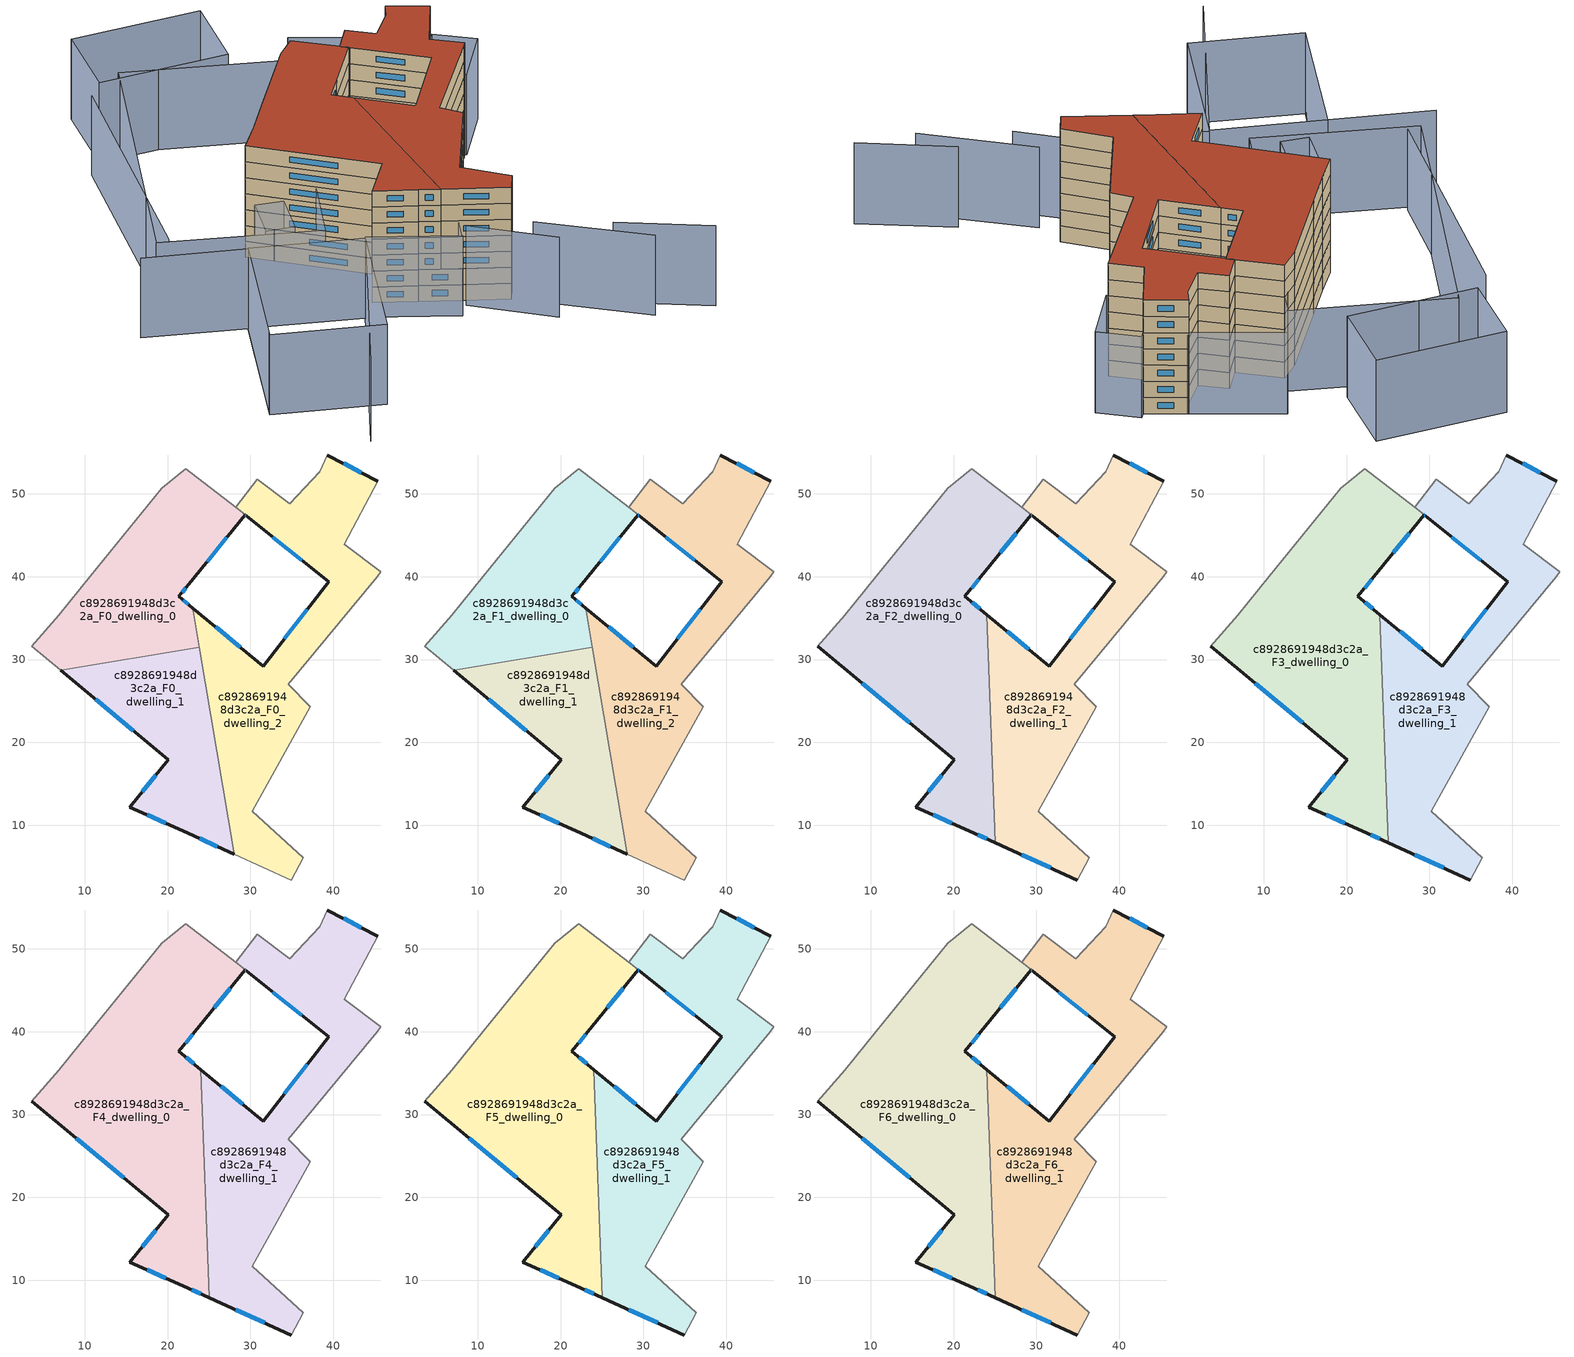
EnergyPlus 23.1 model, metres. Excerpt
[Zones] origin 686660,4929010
c8928691948d3c2a_F0_dwelling_0
 floor ground (EU_floor_Construction): 28.24,48.38 28.46,48.2 29.38,47.49 21.37,37.61 23.07,36.21 23.86,31.5 7.1,28.71 3.6,31.62 6.87,35.33 10.67,40.07 19.29,50.69 22.18,53.04 z0
 wall outside (EU_wall_Construction): 23.07,36.21 21.37,37.61 22.58,39.11 z0:3
 wall adiabatic (EU_wall_Construction): 28.24,48.38 22.18,53.04 19.29,50.69 10.67,40.07 6.87,35.33 3.6,31.62 7.1,28.71 z0:3
 wall to c8928691948d3c2a_F0_dwelling_2 (EU_wall_Construction): 22.59,39.11 29.38,47.49 28.46,48.2 28.24,48.38 / 23.86,31.5 23.07,36.21 z0:3
 wall to c8928691948d3c2a_F0_dwelling_1 (EU_wall_Construction): 7.1,28.71 23.86,31.5 z0:3
 window (EU_Window_Construction): 21.77,38.1 22.19,38.62 / 22.52,36.67 21.93,37.16 z0.98:2.02
c8928691948d3c2a_F0_dwelling_1
 floor ground (EU_floor_Construction): 23.86,31.5 28.03,6.54 21.86,9.33 15.44,12.2 20.07,17.92 7.1,28.71 z0
 wall outside (EU_wall_Construction): 7.1,28.71 20.07,17.92 15.44,12.2 21.86,9.33 28.03,6.54 z0:3
 wall to c8928691948d3c2a_F0_dwelling_2 (EU_wall_Construction): 28.03,6.54 23.86,31.5 z0:3
 window (EU_Window_Construction): 23.87,8.43 26.02,7.45 / 17.53,11.26 19.78,10.27 / 18.57,16.05 16.95,14.06 / 11.32,25.2 15.85,21.42 z0.98:2.02
c8928691948d3c2a_F0_dwelling_2
 floor ground (EU_floor_Construction): 45.39,51.54 41.32,43.89 45.74,40.57 45.3,40.02 34.57,27.03 37.19,24.29 30.2,11.67 36.37,6.11 34.92,3.41 28.03,6.54 23.07,36.21 31.53,29.22 39.42,39.4 29.48,47.38 29.36,47.47 22.59,39.11 29.38,47.49 28.46,48.2 28.24,48.38 30.82,51.75 34.77,48.8 38.39,52.68 39.25,54.68 z0
 wall outside (EU_wall_Construction): 45.39,51.54 39.25,54.68 / 29.36,47.47 29.48,47.38 39.42,39.4 31.53,29.22 23.07,36.21 / 29.36,47.47 22.59,39.11 z0:3
 wall adiabatic (EU_wall_Construction): 39.25,54.68 38.39,52.68 34.77,48.8 30.82,51.75 28.24,48.38 / 28.03,6.54 34.92,3.41 36.37,6.11 30.2,11.67 37.19,24.29 34.57,27.03 45.3,40.02 45.74,40.57 41.32,43.89 45.39,51.54 z0:3
 window (EU_Window_Construction): 43.4,52.57 41.25,53.66 / 28.78,31.5 25.82,33.94 / 36.86,36.09 34.1,32.54 / 32.72,44.79 36.19,42 / 29.4,47.44 29.44,47.41 / 27.16,44.75 24.79,41.83 z0.98:2.02
c8928691948d3c2a_F1_dwelling_0
 floor to c8928691948d3c2a_F0_dwelling_0 (EU_floor_Construction): 28.24,48.38 28.46,48.2 29.38,47.49 21.37,37.61 23.07,36.21 23.86,31.5 7.1,28.71 3.6,31.62 6.87,35.33 10.67,40.07 19.29,50.69 22.18,53.04 z3
 wall outside (EU_wall_Construction): 23.07,36.21 21.37,37.61 22.58,39.11 z3:6
 wall adiabatic (EU_wall_Construction): 28.24,48.38 22.18,53.04 19.29,50.69 10.67,40.07 6.87,35.33 3.6,31.62 7.1,28.71 z3:6
 wall to c8928691948d3c2a_F1_dwelling_2 (EU_wall_Construction): 22.59,39.11 29.38,47.49 28.46,48.2 28.24,48.38 / 23.86,31.5 23.07,36.21 z3:6
 wall to c8928691948d3c2a_F1_dwelling_1 (EU_wall_Construction): 7.1,28.71 23.86,31.5 z3:6
 window (EU_Window_Construction): 21.77,38.1 22.19,38.62 / 22.52,36.67 21.93,37.16 z3.98:5.02
 roof outside (EU_roof_Construction): 24.57,41.56 29.37,47.49 21.37,37.61 z6; 28.46,48.2 28.24,48.38 22.18,53.04 28.23,48.38 z6
c8928691948d3c2a_F1_dwelling_1
 floor to c8928691948d3c2a_F0_dwelling_1 (EU_floor_Construction): 23.86,31.5 28.03,6.54 21.86,9.33 15.44,12.2 20.07,17.92 7.1,28.71 z3
 wall outside (EU_wall_Construction): 7.1,28.71 20.07,17.92 15.44,12.2 21.86,9.33 28.03,6.54 z3:6
 wall to c8928691948d3c2a_F1_dwelling_2 (EU_wall_Construction): 28.03,6.54 23.86,31.5 z3:6
 window (EU_Window_Construction): 23.87,8.43 26.02,7.45 / 17.53,11.26 19.78,10.27 / 18.57,16.05 16.95,14.06 / 11.32,25.2 15.85,21.42 z3.98:5.02
c8928691948d3c2a_F1_dwelling_2
 floor to c8928691948d3c2a_F0_dwelling_2 (EU_floor_Construction): 45.39,51.54 41.32,43.89 45.74,40.57 45.3,40.02 34.57,27.03 37.19,24.29 30.2,11.67 36.37,6.11 34.92,3.41 28.03,6.54 23.07,36.21 31.53,29.22 39.42,39.4 29.48,47.38 29.36,47.47 22.59,39.11 29.38,47.49 28.46,48.2 28.24,48.38 30.82,51.75 34.77,48.8 38.39,52.68 39.25,54.68 z3
 wall outside (EU_wall_Construction): 45.39,51.54 39.25,54.68 / 29.36,47.47 29.48,47.38 39.42,39.4 31.53,29.22 23.07,36.21 / 29.36,47.47 22.59,39.11 z3:6
 wall adiabatic (EU_wall_Construction): 39.25,54.68 38.39,52.68 34.77,48.8 30.82,51.75 28.24,48.38 / 28.03,6.54 34.92,3.41 36.37,6.11 30.2,11.67 37.19,24.29 34.57,27.03 45.3,40.02 45.74,40.57 41.32,43.89 45.39,51.54 z3:6
 window (EU_Window_Construction): 43.4,52.57 41.25,53.66 / 28.78,31.5 25.82,33.94 / 36.86,36.09 34.1,32.54 / 32.72,44.79 36.19,42 / 29.4,47.44 29.44,47.41 / 27.16,44.75 24.79,41.83 z3.98:5.02
c8928691948d3c2a_F2_dwelling_0
 floor to c8928691948d3c2a_F1_dwelling_0 (EU_floor_Construction): 28.23,48.38 28.46,48.2 29.37,47.49 21.37,37.61 23.07,36.21 23.86,31.5 7.1,28.71 3.6,31.62 6.87,35.33 10.67,40.07 19.29,50.69 22.18,53.04 z6
 floor to c8928691948d3c2a_F1_dwelling_1 (EU_floor_Construction): 23.86,31.5 24.27,29.04 25.04,7.89 21.86,9.33 15.44,12.2 20.07,17.92 7.1,28.71 z6
 floor to c8928691948d3c2a_F1_dwelling_2 (EU_floor_Construction): 24.04,35.42 24.27,29.04 23.07,36.21 z6
 wall outside (EU_wall_Construction): 24.04,35.42 21.37,37.61 23.84,40.67 / 3.6,31.62 20.07,17.92 15.44,12.2 21.86,9.33 25.04,7.89 z6:9
 wall adiabatic (EU_wall_Construction): 28.46,48.2 28.23,48.38 22.18,53.04 19.29,50.69 10.67,40.07 6.87,35.33 3.6,31.62 z6:9
 wall to c8928691948d3c2a_F2_dwelling_1 (EU_wall_Construction): 25.04,7.89 24.04,35.42 / 23.84,40.67 29.37,47.49 28.46,48.2 z6:9
 window (EU_Window_Construction): 23.17,36.13 22.24,36.9 / 22.9,8.87 24,8.36 / 17.53,11.26 19.78,10.27 / 18.57,16.05 16.95,14.06 / 8.96,27.16 14.72,22.37 / 22.18,38.61 23.04,39.67 z6.98:8.02
c8928691948d3c2a_F2_dwelling_1
 floor to c8928691948d3c2a_F1_dwelling_2 (EU_floor_Construction): 45.39,51.54 41.32,43.89 45.74,40.57 45.3,40.02 34.57,27.03 37.19,24.29 30.2,11.67 36.37,6.11 34.92,3.41 28.03,6.54 24.27,29.04 24.04,35.42 31.53,29.22 39.42,39.4 29.48,47.38 29.36,47.47 24.3,41.22 29.38,47.49 28.46,48.2 28.24,48.38 30.82,51.75 34.77,48.8 38.39,52.68 39.25,54.68 z6
 floor to c8928691948d3c2a_F1_dwelling_0 (EU_floor_Construction): 29.38,47.49 24.57,41.56 29.37,47.49 28.46,48.2 28.24,48.38 28.46,48.2 z6
 floor to c8928691948d3c2a_F1_dwelling_1 (EU_floor_Construction): 24.27,29.04 28.03,6.54 25.04,7.89 z6
 wall outside (EU_wall_Construction): 45.39,51.54 39.25,54.68 / 25.04,7.89 34.92,3.41 / 29.36,47.47 29.48,47.38 39.42,39.4 31.53,29.22 24.04,35.42 / 29.36,47.47 23.85,40.66 z6:9
 wall adiabatic (EU_wall_Construction): 39.25,54.68 38.39,52.68 34.77,48.8 30.82,51.75 28.24,48.38 28.46,48.2 / 34.92,3.41 36.37,6.11 30.2,11.67 37.19,24.29 34.57,27.03 45.3,40.02 45.74,40.57 41.32,43.89 45.39,51.54 z6:9
 window (EU_Window_Construction): 43.4,52.57 41.25,53.66 / 28.25,6.44 31.7,4.87 / 29.1,31.24 26.47,33.4 / 36.86,36.09 34.1,32.54 / 32.72,44.79 36.19,42 / 29.4,47.44 29.44,47.41 / 27.57,45.26 25.64,42.88 z6.98:8.02
c8928691948d3c2a_F3_dwelling_0
 floor to c8928691948d3c2a_F2_dwelling_0 (EU_floor_Construction): 28.23,48.38 28.46,48.2 29.37,47.49 21.37,37.61 24.04,35.42 25.04,7.89 21.86,9.33 15.44,12.2 20.07,17.92 3.6,31.62 6.87,35.33 10.67,40.07 19.29,50.69 22.18,53.04 z9
 wall outside (EU_wall_Construction): 24.04,35.42 21.37,37.61 23.84,40.67 / 3.6,31.62 20.07,17.92 15.44,12.2 21.86,9.33 25.04,7.89 z9:12
 wall adiabatic (EU_wall_Construction): 28.46,48.2 28.23,48.38 22.18,53.04 19.29,50.69 10.67,40.07 6.87,35.33 3.6,31.62 z9:12
 wall to c8928691948d3c2a_F3_dwelling_1 (EU_wall_Construction): 25.04,7.89 24.04,35.42 / 23.84,40.67 29.37,47.49 28.46,48.2 z9:12
 window (EU_Window_Construction): 23.17,36.13 22.24,36.9 / 22.9,8.87 24,8.36 / 17.53,11.26 19.78,10.27 / 18.57,16.05 16.95,14.06 / 8.96,27.16 14.72,22.37 / 22.18,38.61 23.04,39.67 z9.98:11.02
c8928691948d3c2a_F3_dwelling_1
 floor to c8928691948d3c2a_F2_dwelling_1 (EU_floor_Construction): 45.39,51.54 41.32,43.89 45.74,40.57 45.3,40.02 34.57,27.03 37.19,24.29 30.2,11.67 36.37,6.11 34.92,3.41 25.04,7.89 24.04,35.42 31.53,29.22 39.42,39.4 29.48,47.38 29.36,47.47 23.85,40.66 29.37,47.49 28.46,48.2 28.24,48.38 30.82,51.75 34.77,48.8 38.39,52.68 39.25,54.68 z9
 wall outside (EU_wall_Construction): 45.39,51.54 39.25,54.68 / 25.04,7.89 34.92,3.41 / 29.36,47.47 29.48,47.38 39.42,39.4 31.53,29.22 24.04,35.42 / 29.36,47.47 23.85,40.66 z9:12
 wall adiabatic (EU_wall_Construction): 39.25,54.68 38.39,52.68 34.77,48.8 30.82,51.75 28.24,48.38 28.46,48.2 / 34.92,3.41 36.37,6.11 30.2,11.67 37.19,24.29 34.57,27.03 45.3,40.02 45.74,40.57 41.32,43.89 45.39,51.54 z9:12
 window (EU_Window_Construction): 43.4,52.57 41.25,53.66 / 28.25,6.44 31.7,4.87 / 29.1,31.24 26.47,33.4 / 36.86,36.09 34.1,32.54 / 32.72,44.79 36.19,42 / 29.4,47.44 29.44,47.41 / 27.57,45.26 25.64,42.88 z9.98:11.02
c8928691948d3c2a_F4_dwelling_0
 floor to c8928691948d3c2a_F3_dwelling_0 (EU_floor_Construction): 28.23,48.38 28.46,48.2 29.37,47.49 21.37,37.61 24.04,35.42 25.04,7.89 21.86,9.33 15.44,12.2 20.07,17.92 3.6,31.62 6.87,35.33 10.67,40.07 19.29,50.69 22.18,53.04 z12
 wall outside (EU_wall_Construction): 24.04,35.42 21.37,37.61 23.84,40.67 / 3.6,31.62 20.07,17.92 15.44,12.2 21.86,9.33 25.04,7.89 z12:15
 wall adiabatic (EU_wall_Construction): 28.46,48.2 28.23,48.38 22.18,53.04 19.29,50.69 10.67,40.07 6.87,35.33 3.6,31.62 z12:15
 wall to c8928691948d3c2a_F4_dwelling_1 (EU_wall_Construction): 25.04,7.89 24.04,35.42 / 23.84,40.67 29.37,47.49 28.46,48.2 z12:15
 window (EU_Window_Construction): 23.17,36.13 22.24,36.9 / 22.9,8.87 24,8.36 / 17.53,11.26 19.78,10.27 / 18.57,16.05 16.95,14.06 / 8.96,27.16 14.72,22.37 / 22.18,38.61 23.04,39.67 z12.98:14.02
c8928691948d3c2a_F4_dwelling_1
 floor to c8928691948d3c2a_F3_dwelling_1 (EU_floor_Construction): 45.39,51.54 41.32,43.89 45.74,40.57 45.3,40.02 34.57,27.03 37.19,24.29 30.2,11.67 36.37,6.11 34.92,3.41 25.04,7.89 24.04,35.42 31.53,29.22 39.42,39.4 29.48,47.38 29.36,47.47 23.85,40.66 29.37,47.49 28.46,48.2 28.24,48.38 30.82,51.75 34.77,48.8 38.39,52.68 39.25,54.68 z12
 wall outside (EU_wall_Construction): 45.39,51.54 39.25,54.68 / 25.04,7.89 34.92,3.41 / 29.36,47.47 29.48,47.38 39.42,39.4 31.53,29.22 24.04,35.42 / 29.36,47.47 23.85,40.66 z12:15
 wall adiabatic (EU_wall_Construction): 39.25,54.68 38.39,52.68 34.77,48.8 30.82,51.75 28.24,48.38 28.46,48.2 / 34.92,3.41 36.37,6.11 30.2,11.67 37.19,24.29 34.57,27.03 45.3,40.02 45.74,40.57 41.32,43.89 45.39,51.54 z12:15
 window (EU_Window_Construction): 43.4,52.57 41.25,53.66 / 28.25,6.44 31.7,4.87 / 29.1,31.24 26.47,33.4 / 36.86,36.09 34.1,32.54 / 32.72,44.79 36.19,42 / 29.4,47.44 29.44,47.41 / 27.57,45.26 25.64,42.88 z12.98:14.02
c8928691948d3c2a_F5_dwelling_0
 floor to c8928691948d3c2a_F4_dwelling_0 (EU_floor_Construction): 28.23,48.38 28.46,48.2 29.37,47.49 21.37,37.61 24.04,35.42 25.04,7.89 21.86,9.33 15.44,12.2 20.07,17.92 3.6,31.62 6.87,35.33 10.67,40.07 19.29,50.69 22.18,53.04 z15
 wall outside (EU_wall_Construction): 24.04,35.42 21.37,37.61 23.84,40.67 / 3.6,31.62 20.07,17.92 15.44,12.2 21.86,9.33 25.04,7.89 z15:18
 wall adiabatic (EU_wall_Construction): 28.46,48.2 28.23,48.38 22.18,53.04 19.29,50.69 10.67,40.07 6.87,35.33 3.6,31.62 z15:18
 wall to c8928691948d3c2a_F5_dwelling_1 (EU_wall_Construction): 25.04,7.89 24.04,35.42 / 23.84,40.67 29.37,47.49 28.46,48.2 z15:18
 window (EU_Window_Construction): 23.17,36.13 22.24,36.9 / 22.9,8.87 24,8.36 / 17.53,11.26 19.78,10.27 / 18.57,16.05 16.95,14.06 / 8.96,27.16 14.72,22.37 / 22.18,38.61 23.04,39.67 z15.98:17.02
c8928691948d3c2a_F5_dwelling_1
 floor to c8928691948d3c2a_F4_dwelling_1 (EU_floor_Construction): 45.39,51.54 41.32,43.89 45.74,40.57 45.3,40.02 34.57,27.03 37.19,24.29 30.2,11.67 36.37,6.11 34.92,3.41 25.04,7.89 24.04,35.42 31.53,29.22 39.42,39.4 29.48,47.38 29.36,47.47 23.85,40.66 29.37,47.49 28.46,48.2 28.24,48.38 30.82,51.75 34.77,48.8 38.39,52.68 39.25,54.68 z15
 wall outside (EU_wall_Construction): 45.39,51.54 39.25,54.68 / 25.04,7.89 34.92,3.41 / 29.36,47.47 29.48,47.38 39.42,39.4 31.53,29.22 24.04,35.42 / 29.36,47.47 23.85,40.66 z15:18
 wall adiabatic (EU_wall_Construction): 39.25,54.68 38.39,52.68 34.77,48.8 30.82,51.75 28.24,48.38 28.46,48.2 / 34.92,3.41 36.37,6.11 30.2,11.67 37.19,24.29 34.57,27.03 45.3,40.02 45.74,40.57 41.32,43.89 45.39,51.54 z15:18
 window (EU_Window_Construction): 43.4,52.57 41.25,53.66 / 28.25,6.44 31.7,4.87 / 29.1,31.24 26.47,33.4 / 36.86,36.09 34.1,32.54 / 32.72,44.79 36.19,42 / 29.4,47.44 29.44,47.41 / 27.57,45.26 25.64,42.88 z15.98:17.02
c8928691948d3c2a_F6_dwelling_0
 floor to c8928691948d3c2a_F5_dwelling_0 (EU_floor_Construction): 28.23,48.38 28.46,48.2 29.37,47.49 21.37,37.61 24.04,35.42 25.04,7.89 21.86,9.33 15.44,12.2 20.07,17.92 3.6,31.62 6.87,35.33 10.67,40.07 19.29,50.69 22.18,53.04 z18
 wall outside (EU_wall_Construction): 24.04,35.42 21.37,37.61 23.84,40.67 / 3.6,31.62 20.07,17.92 15.44,12.2 21.86,9.33 25.04,7.89 z18:21
 wall adiabatic (EU_wall_Construction): 28.46,48.2 28.23,48.38 22.18,53.04 19.29,50.69 10.67,40.07 6.87,35.33 3.6,31.62 z18:21
 wall to c8928691948d3c2a_F6_dwelling_1 (EU_wall_Construction): 25.04,7.89 24.04,35.42 / 23.84,40.67 29.37,47.49 28.46,48.2 z18:21
 window (EU_Window_Construction): 23.17,36.13 22.24,36.9 / 22.9,8.87 24,8.36 / 17.53,11.26 19.78,10.27 / 18.57,16.05 16.95,14.06 / 8.96,27.16 14.72,22.37 / 22.18,38.61 23.04,39.67 z18.98:20.02
 roof outside (EU_roof_Construction): 25.04,7.89 24.04,35.42 21.37,37.61 29.37,47.49 28.46,48.2 28.23,48.38 22.18,53.04 19.29,50.69 10.67,40.07 6.87,35.33 3.6,31.62 20.07,17.92 15.44,12.2 21.86,9.33 z21
c8928691948d3c2a_F6_dwelling_1
 floor to c8928691948d3c2a_F5_dwelling_1 (EU_floor_Construction): 45.39,51.54 41.32,43.89 45.74,40.57 45.3,40.02 34.57,27.03 37.19,24.29 30.2,11.67 36.37,6.11 34.92,3.41 25.04,7.89 24.04,35.42 31.53,29.22 39.42,39.4 29.48,47.38 29.36,47.47 23.85,40.66 29.37,47.49 28.46,48.2 28.24,48.38 30.82,51.75 34.77,48.8 38.39,52.68 39.25,54.68 z18
 wall outside (EU_wall_Construction): 45.39,51.54 39.25,54.68 / 25.04,7.89 34.92,3.41 / 29.36,47.47 29.48,47.38 39.42,39.4 31.53,29.22 24.04,35.42 / 29.36,47.47 23.85,40.66 z18:21
 wall adiabatic (EU_wall_Construction): 39.25,54.68 38.39,52.68 34.77,48.8 30.82,51.75 28.24,48.38 28.46,48.2 / 34.92,3.41 36.37,6.11 30.2,11.67 37.19,24.29 34.57,27.03 45.3,40.02 45.74,40.57 41.32,43.89 45.39,51.54 z18:21
 window (EU_Window_Construction): 43.4,52.57 41.25,53.66 / 28.25,6.44 31.7,4.87 / 29.1,31.24 26.47,33.4 / 36.86,36.09 34.1,32.54 / 32.72,44.79 36.19,42 / 29.4,47.44 29.44,47.41 / 27.57,45.26 25.64,42.88 z18.98:20.02
 roof outside (EU_roof_Construction): 36.37,6.11 30.2,11.67 37.19,24.29 34.57,27.03 45.3,40.02 45.74,40.57 41.32,43.89 45.39,51.54 39.25,54.68 38.39,52.68 34.77,48.8 30.82,51.75 28.24,48.38 28.46,48.2 29.37,47.49 23.84,40.67 29.36,47.47 29.48,47.38 39.42,39.4 31.53,29.22 24.04,35.42 25.04,7.89 34.92,3.41 z21
shading: -20.24,19.99 -4.52,14.75 / -4.52,14.75 -11.4,-5.89 / -7.58,61.46 -14.19,22.47 / 37.58,1.42 52.56,-10.22 / 48.42,-4.26 61.97,-12.2 / 28,5.1 39.29,-4.05 / -1.14,-20.08 12.81,9.35 / 12.81,9.35 26.27,2.98 / 26.22,3.34 42.95,50.8 / -11.73,-6.9 -4.49,14.82 / -4.49,14.82 12.67,9.1 / 12.67,9.1 5.43,-12.62 / 5.43,-12.62 -11.73,-6.9 / 6,23.49 4.47,16.61 / 4.47,16.61 0,17.6 / 0,17.6 1.53,24.48 / 1.53,24.48 6,23.49 / -16.34,22.5 -1.25,64.99 / -1.25,64.99 23.32,56.27 / 23.32,56.27 8.24,13.77 / 8.24,13.77 -16.34,22.5 / 45.99,40.39 40.25,44.7 / 40.25,44.7 46.04,52.4 / 46.04,52.4 51.78,48.09 / 51.78,48.09 45.99,40.39 / 25.97,61.48 39.38,54.62 / 39.38,54.62 34.54,45.15 / 34.54,45.15 21.12,52.01 / 21.12,52.01 25.97,61.48 / 17.24,73.83 15.95,61.72 / 15.95,61.72 -5.02,63.96 / -5.02,63.96 -3.72,76.07 / -3.72,76.07 17.24,73.83 z0:15
[Building]
EU S2 Campaign: North Axis=0; Terrain=City; Solar Distribution=FullExterior
[Site:Location]
Bologna: Latitude=44.5; Longitude=11.25; Time Zone=1; Elevation=37
[SizingPeriod:WeatherFileDays]
AnnualSizingPeriod: Begin Month=1; Begin Day of Month=1; End Month=12; End Day of Month=31; Day of Week for Start Day=Monday; Use Weather File Daylight Saving Period=No; Use Weather File Rain and Snow Indicators=No
[MATERIAL]
EU_InternalMass_Material: Roughness=MediumRough; Thickness=0.1; Conductivity=1; Density=1800; Specific Heat=900; Thermal Absorptance=0.9; Solar Absorptance=0.7; Visible Absorptance=0.7
[MATERIAL:NOMASS] Roughness=MediumRough; Thermal Absorptance=0.9; Solar Absorptance=0.7; Visible Absorptance=0.7
Name | Thermal Resistance
EU_wall_NoMass | 0.905828
EU_roof_NoMass | 0.37593
EU_floor_NoMass | 0.67114
[WINDOWMATERIAL:SIMPLEGLAZINGSYSTEM]
EU_Window_SimpleGlazing: UFactor=4.52486; Solar Heat Gain Coefficient=0.85; Visible Transmittance=0.85
[CONSTRUCTION]
EU_wall_Construction: EU_wall_NoMass
EU_roof_Construction: EU_roof_NoMass
EU_floor_Construction: EU_floor_NoMass
EU_InternalMass_Construction: EU_InternalMass_Material
EU_Window_Construction: EU_Window_SimpleGlazing
[ZONE] Type=1; Multiplier=1; Ceiling Height=autocalculate; Floor Area=autocalculate; Part of Total Floor Area=Yes
Name | Volume
c8928691948d3c2a_F0_dwelling_0; c8928691948d3c2a_F1_dwelling_0 | 882.34
c8928691948d3c2a_F2_dwelling_0; c8928691948d3c2a_F3_dwelling_0; c8928691948d3c2a_F4_dwelling_0; c8928691948d3c2a_F5_dwelling_0; c8928691948d3c2a_F6_dwelling_0 | 1496.94
c8928691948d3c2a_F0_dwelling_1; c8928691948d3c2a_F1_dwelling_1 | 699.05
c8928691948d3c2a_F2_dwelling_1; c8928691948d3c2a_F3_dwelling_1; c8928691948d3c2a_F4_dwelling_1; c8928691948d3c2a_F5_dwelling_1; c8928691948d3c2a_F6_dwelling_1 | 1299.26
c8928691948d3c2a_F0_dwelling_2; c8928691948d3c2a_F1_dwelling_2 | 1214.9
[INTERNALMASS] Construction=EU_InternalMass_Construction
Name | Zone or ZoneList | Surface Area
c8928691948d3c2a_F0_dwelling_0_EU_InternalMass | c8928691948d3c2a_F0_dwelling_0 | 294.088
c8928691948d3c2a_F0_dwelling_1_EU_InternalMass | c8928691948d3c2a_F0_dwelling_1 | 233.016
c8928691948d3c2a_F0_dwelling_2_EU_InternalMass | c8928691948d3c2a_F0_dwelling_2 | 404.966
c8928691948d3c2a_F1_dwelling_0_EU_InternalMass | c8928691948d3c2a_F1_dwelling_0 | 294.088
c8928691948d3c2a_F1_dwelling_1_EU_InternalMass | c8928691948d3c2a_F1_dwelling_1 | 233.016
c8928691948d3c2a_F1_dwelling_2_EU_InternalMass | c8928691948d3c2a_F1_dwelling_2 | 404.966
c8928691948d3c2a_F2_dwelling_0_EU_InternalMass | c8928691948d3c2a_F2_dwelling_0 | 498.967
c8928691948d3c2a_F2_dwelling_1_EU_InternalMass | c8928691948d3c2a_F2_dwelling_1 | 433.109
c8928691948d3c2a_F3_dwelling_0_EU_InternalMass | c8928691948d3c2a_F3_dwelling_0 | 498.967
c8928691948d3c2a_F3_dwelling_1_EU_InternalMass | c8928691948d3c2a_F3_dwelling_1 | 433.109
c8928691948d3c2a_F4_dwelling_0_EU_InternalMass | c8928691948d3c2a_F4_dwelling_0 | 498.967
c8928691948d3c2a_F4_dwelling_1_EU_InternalMass | c8928691948d3c2a_F4_dwelling_1 | 433.109
c8928691948d3c2a_F5_dwelling_0_EU_InternalMass | c8928691948d3c2a_F5_dwelling_0 | 498.967
c8928691948d3c2a_F5_dwelling_1_EU_InternalMass | c8928691948d3c2a_F5_dwelling_1 | 433.109
c8928691948d3c2a_F6_dwelling_0_EU_InternalMass | c8928691948d3c2a_F6_dwelling_0 | 498.967
c8928691948d3c2a_F6_dwelling_1_EU_InternalMass | c8928691948d3c2a_F6_dwelling_1 | 433.109
[OTHEREQUIPMENT] Fuel Type=Electricity; Design Level Calculation Method=Watts/Area; Power per Zone Floor Area=1; Fraction Latent=0; Fraction Radiant=0; Fraction Lost=0; Carbon Dioxide Generation Rate=0; EndUse Subcategory=EU_Step8_InternalGains
Name | Zone or ZoneList or Space or SpaceList | Schedule
EU_Step8_InternalGain_c8928691948d3c2a_F0_dwelling_0_f000 | c8928691948d3c2a_F0_dwelling_0 | EU_Step8_GainSchedule_c8928691948d3c2a_F0_dwelling_0_f000
EU_Step8_InternalGain_c8928691948d3c2a_F0_dwelling_1_f000 | c8928691948d3c2a_F0_dwelling_1 | EU_Step8_GainSchedule_c8928691948d3c2a_F0_dwelling_1_f000
EU_Step8_InternalGain_c8928691948d3c2a_F0_dwelling_2_f000 | c8928691948d3c2a_F0_dwelling_2 | EU_Step8_GainSchedule_c8928691948d3c2a_F0_dwelling_2_f000
EU_Step8_InternalGain_c8928691948d3c2a_F1_dwelling_0_f000 | c8928691948d3c2a_F1_dwelling_0 | EU_Step8_GainSchedule_c8928691948d3c2a_F1_dwelling_0_f000
EU_Step8_InternalGain_c8928691948d3c2a_F1_dwelling_1_f000 | c8928691948d3c2a_F1_dwelling_1 | EU_Step8_GainSchedule_c8928691948d3c2a_F1_dwelling_1_f000
EU_Step8_InternalGain_c8928691948d3c2a_F1_dwelling_2_f000 | c8928691948d3c2a_F1_dwelling_2 | EU_Step8_GainSchedule_c8928691948d3c2a_F1_dwelling_2_f000
EU_Step8_InternalGain_c8928691948d3c2a_F2_dwelling_0_f000 | c8928691948d3c2a_F2_dwelling_0 | EU_Step8_GainSchedule_c8928691948d3c2a_F2_dwelling_0_f000
EU_Step8_InternalGain_c8928691948d3c2a_F2_dwelling_1_f000 | c8928691948d3c2a_F2_dwelling_1 | EU_Step8_GainSchedule_c8928691948d3c2a_F2_dwelling_1_f000
EU_Step8_InternalGain_c8928691948d3c2a_F3_dwelling_0_f000 | c8928691948d3c2a_F3_dwelling_0 | EU_Step8_GainSchedule_c8928691948d3c2a_F3_dwelling_0_f000
EU_Step8_InternalGain_c8928691948d3c2a_F3_dwelling_1_f000 | c8928691948d3c2a_F3_dwelling_1 | EU_Step8_GainSchedule_c8928691948d3c2a_F3_dwelling_1_f000
EU_Step8_InternalGain_c8928691948d3c2a_F4_dwelling_0_f000 | c8928691948d3c2a_F4_dwelling_0 | EU_Step8_GainSchedule_c8928691948d3c2a_F4_dwelling_0_f000
EU_Step8_InternalGain_c8928691948d3c2a_F4_dwelling_1_f000 | c8928691948d3c2a_F4_dwelling_1 | EU_Step8_GainSchedule_c8928691948d3c2a_F4_dwelling_1_f000
EU_Step8_InternalGain_c8928691948d3c2a_F5_dwelling_0_f000 | c8928691948d3c2a_F5_dwelling_0 | EU_Step8_GainSchedule_c8928691948d3c2a_F5_dwelling_0_f000
EU_Step8_InternalGain_c8928691948d3c2a_F5_dwelling_1_f000 | c8928691948d3c2a_F5_dwelling_1 | EU_Step8_GainSchedule_c8928691948d3c2a_F5_dwelling_1_f000
EU_Step8_InternalGain_c8928691948d3c2a_F6_dwelling_0_f000 | c8928691948d3c2a_F6_dwelling_0 | EU_Step8_GainSchedule_c8928691948d3c2a_F6_dwelling_0_f000
EU_Step8_InternalGain_c8928691948d3c2a_F6_dwelling_1_f000 | c8928691948d3c2a_F6_dwelling_1 | EU_Step8_GainSchedule_c8928691948d3c2a_F6_dwelling_1_f000
[ZONEVENTILATION:DESIGNFLOWRATE] Schedule=EU_AlwaysOn; Design Flow Rate Calculation Method=AirChanges/Hour; Air Changes per Hour=0.73129; Ventilation Type=Natural; Fan Pressure Rise=0; Fan Total Efficiency=1; Constant Term Coefficient=1; Temperature Term Coefficient=0; Velocity Term Coefficient=0; Velocity Squared Term Coefficient=0; Minimum Indoor Temperature=-100; Maximum Indoor Temperature=100; Delta Temperature=-100; Minimum Outdoor Temperature=-100; Maximum Outdoor Temperature=100; Maximum Wind Speed=40
Name | Zone or ZoneList or Space or SpaceList
EU_ConstantAir_c8928691948d3c2a_F0_dwelling_0 | c8928691948d3c2a_F0_dwelling_0
EU_ConstantAir_c8928691948d3c2a_F0_dwelling_1 | c8928691948d3c2a_F0_dwelling_1
EU_ConstantAir_c8928691948d3c2a_F0_dwelling_2 | c8928691948d3c2a_F0_dwelling_2
EU_ConstantAir_c8928691948d3c2a_F1_dwelling_0 | c8928691948d3c2a_F1_dwelling_0
EU_ConstantAir_c8928691948d3c2a_F1_dwelling_1 | c8928691948d3c2a_F1_dwelling_1
EU_ConstantAir_c8928691948d3c2a_F1_dwelling_2 | c8928691948d3c2a_F1_dwelling_2
EU_ConstantAir_c8928691948d3c2a_F2_dwelling_0 | c8928691948d3c2a_F2_dwelling_0
EU_ConstantAir_c8928691948d3c2a_F2_dwelling_1 | c8928691948d3c2a_F2_dwelling_1
EU_ConstantAir_c8928691948d3c2a_F3_dwelling_0 | c8928691948d3c2a_F3_dwelling_0
EU_ConstantAir_c8928691948d3c2a_F3_dwelling_1 | c8928691948d3c2a_F3_dwelling_1
EU_ConstantAir_c8928691948d3c2a_F4_dwelling_0 | c8928691948d3c2a_F4_dwelling_0
EU_ConstantAir_c8928691948d3c2a_F4_dwelling_1 | c8928691948d3c2a_F4_dwelling_1
EU_ConstantAir_c8928691948d3c2a_F5_dwelling_0 | c8928691948d3c2a_F5_dwelling_0
EU_ConstantAir_c8928691948d3c2a_F5_dwelling_1 | c8928691948d3c2a_F5_dwelling_1
EU_ConstantAir_c8928691948d3c2a_F6_dwelling_0 | c8928691948d3c2a_F6_dwelling_0
EU_ConstantAir_c8928691948d3c2a_F6_dwelling_1 | c8928691948d3c2a_F6_dwelling_1
[HVACTEMPLATE:THERMOSTAT] Constant Heating Setpoint=20; Constant Cooling Setpoint=50
EU_HeatOnly_c8928691948d3c2a_F0_dwelling_0; EU_HeatOnly_c8928691948d3c2a_F0_dwelling_1; EU_HeatOnly_c8928691948d3c2a_F0_dwelling_2; EU_HeatOnly_c8928691948d3c2a_F1_dwelling_0; EU_HeatOnly_c8928691948d3c2a_F1_dwelling_1; EU_HeatOnly_c8928691948d3c2a_F1_dwelling_2; EU_HeatOnly_c8928691948d3c2a_F2_dwelling_0; EU_HeatOnly_c8928691948d3c2a_F2_dwelling_1; EU_HeatOnly_c8928691948d3c2a_F3_dwelling_0; EU_HeatOnly_c8928691948d3c2a_F3_dwelling_1; EU_HeatOnly_c8928691948d3c2a_F4_dwelling_0; EU_HeatOnly_c8928691948d3c2a_F4_dwelling_1; EU_HeatOnly_c8928691948d3c2a_F5_dwelling_0; EU_HeatOnly_c8928691948d3c2a_F5_dwelling_1; EU_HeatOnly_c8928691948d3c2a_F6_dwelling_0; EU_HeatOnly_c8928691948d3c2a_F6_dwelling_1
[HVACTEMPLATE:ZONE:IDEALLOADSAIRSYSTEM] System Availability Schedule=EU_AlwaysOn; Maximum Heating Supply Air Temperature=50; Minimum Cooling Supply Air Temperature=13; Maximum Heating Supply Air Humidity Ratio=0.0156; Minimum Cooling Supply Air Humidity Ratio=0.0077; Heating Limit=NoLimit; Cooling Limit=NoLimit; Heating Availability Schedule=EU_AlwaysOn; Cooling Availability Schedule=EU_CoolingOff; Dehumidification Control Type=ConstantSensibleHeatRatio; Cooling Sensible Heat Ratio=0.7; Dehumidification Setpoint=60; Humidification Control Type=None; Humidification Setpoint=30; Outdoor Air Method=None; Outdoor Air Flow Rate per Person=0.00944; Outdoor Air Flow Rate per Zone Floor Area=0; Outdoor Air Flow Rate per Zone=0; Demand Controlled Ventilation Type=None; Outdoor Air Economizer Type=NoEconomizer; Heat Recovery Type=None; Sensible Heat Recovery Effectiveness=0.7; Latent Heat Recovery Effectiveness=0.65
Name | Template Thermostat
c8928691948d3c2a_F0_dwelling_0 | EU_HeatOnly_c8928691948d3c2a_F0_dwelling_0
c8928691948d3c2a_F0_dwelling_1 | EU_HeatOnly_c8928691948d3c2a_F0_dwelling_1
c8928691948d3c2a_F0_dwelling_2 | EU_HeatOnly_c8928691948d3c2a_F0_dwelling_2
c8928691948d3c2a_F1_dwelling_0 | EU_HeatOnly_c8928691948d3c2a_F1_dwelling_0
c8928691948d3c2a_F1_dwelling_1 | EU_HeatOnly_c8928691948d3c2a_F1_dwelling_1
c8928691948d3c2a_F1_dwelling_2 | EU_HeatOnly_c8928691948d3c2a_F1_dwelling_2
c8928691948d3c2a_F2_dwelling_0 | EU_HeatOnly_c8928691948d3c2a_F2_dwelling_0
c8928691948d3c2a_F2_dwelling_1 | EU_HeatOnly_c8928691948d3c2a_F2_dwelling_1
c8928691948d3c2a_F3_dwelling_0 | EU_HeatOnly_c8928691948d3c2a_F3_dwelling_0
c8928691948d3c2a_F3_dwelling_1 | EU_HeatOnly_c8928691948d3c2a_F3_dwelling_1
c8928691948d3c2a_F4_dwelling_0 | EU_HeatOnly_c8928691948d3c2a_F4_dwelling_0
c8928691948d3c2a_F4_dwelling_1 | EU_HeatOnly_c8928691948d3c2a_F4_dwelling_1
c8928691948d3c2a_F5_dwelling_0 | EU_HeatOnly_c8928691948d3c2a_F5_dwelling_0
c8928691948d3c2a_F5_dwelling_1 | EU_HeatOnly_c8928691948d3c2a_F5_dwelling_1
c8928691948d3c2a_F6_dwelling_0 | EU_HeatOnly_c8928691948d3c2a_F6_dwelling_0
c8928691948d3c2a_F6_dwelling_1 | EU_HeatOnly_c8928691948d3c2a_F6_dwelling_1
[SIZING:ZONE] Zone Cooling Design Supply Air Temperature Input Method=SupplyAirTemperature; Zone Cooling Design Supply Air Temperature=13; Zone Heating Design Supply Air Temperature Input Method=SupplyAirTemperature; Zone Heating Design Supply Air Temperature=50; Zone Cooling Design Supply Air Humidity Ratio=0.008; Zone Heating Design Supply Air Humidity Ratio=0.008; Cooling Design Air Flow Method=DesignDay; Cooling Design Air Flow Rate=0; Cooling Minimum Air Flow per Zone Floor Area=0.000762; Cooling Minimum Air Flow=0; Cooling Minimum Air Flow Fraction=0.2; Heating Design Air Flow Method=DesignDay; Heating Design Air Flow Rate=0; Heating Maximum Air Flow per Zone Floor Area=0.002032; Heating Maximum Air Flow=0.141576; Heating Maximum Air Flow Fraction=0.3; Account for Dedicated Outdoor Air System=No; Dedicated Outdoor Air System Control Strategy=NeutralSupplyAir; Dedicated Outdoor Air Low Setpoint Temperature for Design=autosize; Dedicated Outdoor Air High Setpoint Temperature for Design=autosize; Zone Load Sizing Method=Sensible Load Only No Latent Load; Zone Latent Cooling Design Supply Air Humidity Ratio Input Method=HumidityRatioDifference; Zone Cooling Design Supply Air Humidity Ratio Difference=0.005; Zone Latent Heating Design Supply Air Humidity Ratio Input Method=HumidityRatioDifference; Zone Humidification Design Supply Air Humidity Ratio Difference=0.005
c8928691948d3c2a_F0_dwelling_0; c8928691948d3c2a_F0_dwelling_1; c8928691948d3c2a_F0_dwelling_2; c8928691948d3c2a_F1_dwelling_0; c8928691948d3c2a_F1_dwelling_1; c8928691948d3c2a_F1_dwelling_2; c8928691948d3c2a_F2_dwelling_0; c8928691948d3c2a_F2_dwelling_1; c8928691948d3c2a_F3_dwelling_0; c8928691948d3c2a_F3_dwelling_1; c8928691948d3c2a_F4_dwelling_0; c8928691948d3c2a_F4_dwelling_1; c8928691948d3c2a_F5_dwelling_0; c8928691948d3c2a_F5_dwelling_1; c8928691948d3c2a_F6_dwelling_0; c8928691948d3c2a_F6_dwelling_1
[SCHEDULE:CONSTANT]
Name | Hourly Value
EU_AlwaysOn | 1
EU_CoolingOff | 0
[SCHEDULE:FILE] Column Number=1; Rows to Skip at Top=0; Number of Hours of Data=8760; Column Separator=Comma; Interpolate to Timestep=No; Minutes per Item=60; Adjust Schedule for Daylight Savings=Yes
Name | File
EU_Step8_GainSchedule_c8928691948d3c2a_F0_dwelling_0_f000 | ../../schedules/c8928691948d3c2a/c8928691948d3c2a_F0_dwelling_0_f000_gain.csv
EU_Step8_GainSchedule_c8928691948d3c2a_F0_dwelling_1_f000 | ../../schedules/c8928691948d3c2a/c8928691948d3c2a_F0_dwelling_1_f000_gain.csv
EU_Step8_GainSchedule_c8928691948d3c2a_F0_dwelling_2_f000 | ../../schedules/c8928691948d3c2a/c8928691948d3c2a_F0_dwelling_2_f000_gain.csv
EU_Step8_GainSchedule_c8928691948d3c2a_F1_dwelling_0_f000 | ../../schedules/c8928691948d3c2a/c8928691948d3c2a_F1_dwelling_0_f000_gain.csv
EU_Step8_GainSchedule_c8928691948d3c2a_F1_dwelling_1_f000 | ../../schedules/c8928691948d3c2a/c8928691948d3c2a_F1_dwelling_1_f000_gain.csv
EU_Step8_GainSchedule_c8928691948d3c2a_F1_dwelling_2_f000 | ../../schedules/c8928691948d3c2a/c8928691948d3c2a_F1_dwelling_2_f000_gain.csv
EU_Step8_GainSchedule_c8928691948d3c2a_F2_dwelling_0_f000 | ../../schedules/c8928691948d3c2a/c8928691948d3c2a_F2_dwelling_0_f000_gain.csv
EU_Step8_GainSchedule_c8928691948d3c2a_F2_dwelling_1_f000 | ../../schedules/c8928691948d3c2a/c8928691948d3c2a_F2_dwelling_1_f000_gain.csv
EU_Step8_GainSchedule_c8928691948d3c2a_F3_dwelling_0_f000 | ../../schedules/c8928691948d3c2a/c8928691948d3c2a_F3_dwelling_0_f000_gain.csv
EU_Step8_GainSchedule_c8928691948d3c2a_F3_dwelling_1_f000 | ../../schedules/c8928691948d3c2a/c8928691948d3c2a_F3_dwelling_1_f000_gain.csv
EU_Step8_GainSchedule_c8928691948d3c2a_F4_dwelling_0_f000 | ../../schedules/c8928691948d3c2a/c8928691948d3c2a_F4_dwelling_0_f000_gain.csv
EU_Step8_GainSchedule_c8928691948d3c2a_F4_dwelling_1_f000 | ../../schedules/c8928691948d3c2a/c8928691948d3c2a_F4_dwelling_1_f000_gain.csv
EU_Step8_GainSchedule_c8928691948d3c2a_F5_dwelling_0_f000 | ../../schedules/c8928691948d3c2a/c8928691948d3c2a_F5_dwelling_0_f000_gain.csv
EU_Step8_GainSchedule_c8928691948d3c2a_F5_dwelling_1_f000 | ../../schedules/c8928691948d3c2a/c8928691948d3c2a_F5_dwelling_1_f000_gain.csv
EU_Step8_GainSchedule_c8928691948d3c2a_F6_dwelling_0_f000 | ../../schedules/c8928691948d3c2a/c8928691948d3c2a_F6_dwelling_0_f000_gain.csv
EU_Step8_GainSchedule_c8928691948d3c2a_F6_dwelling_1_f000 | ../../schedules/c8928691948d3c2a/c8928691948d3c2a_F6_dwelling_1_f000_gain.csv
